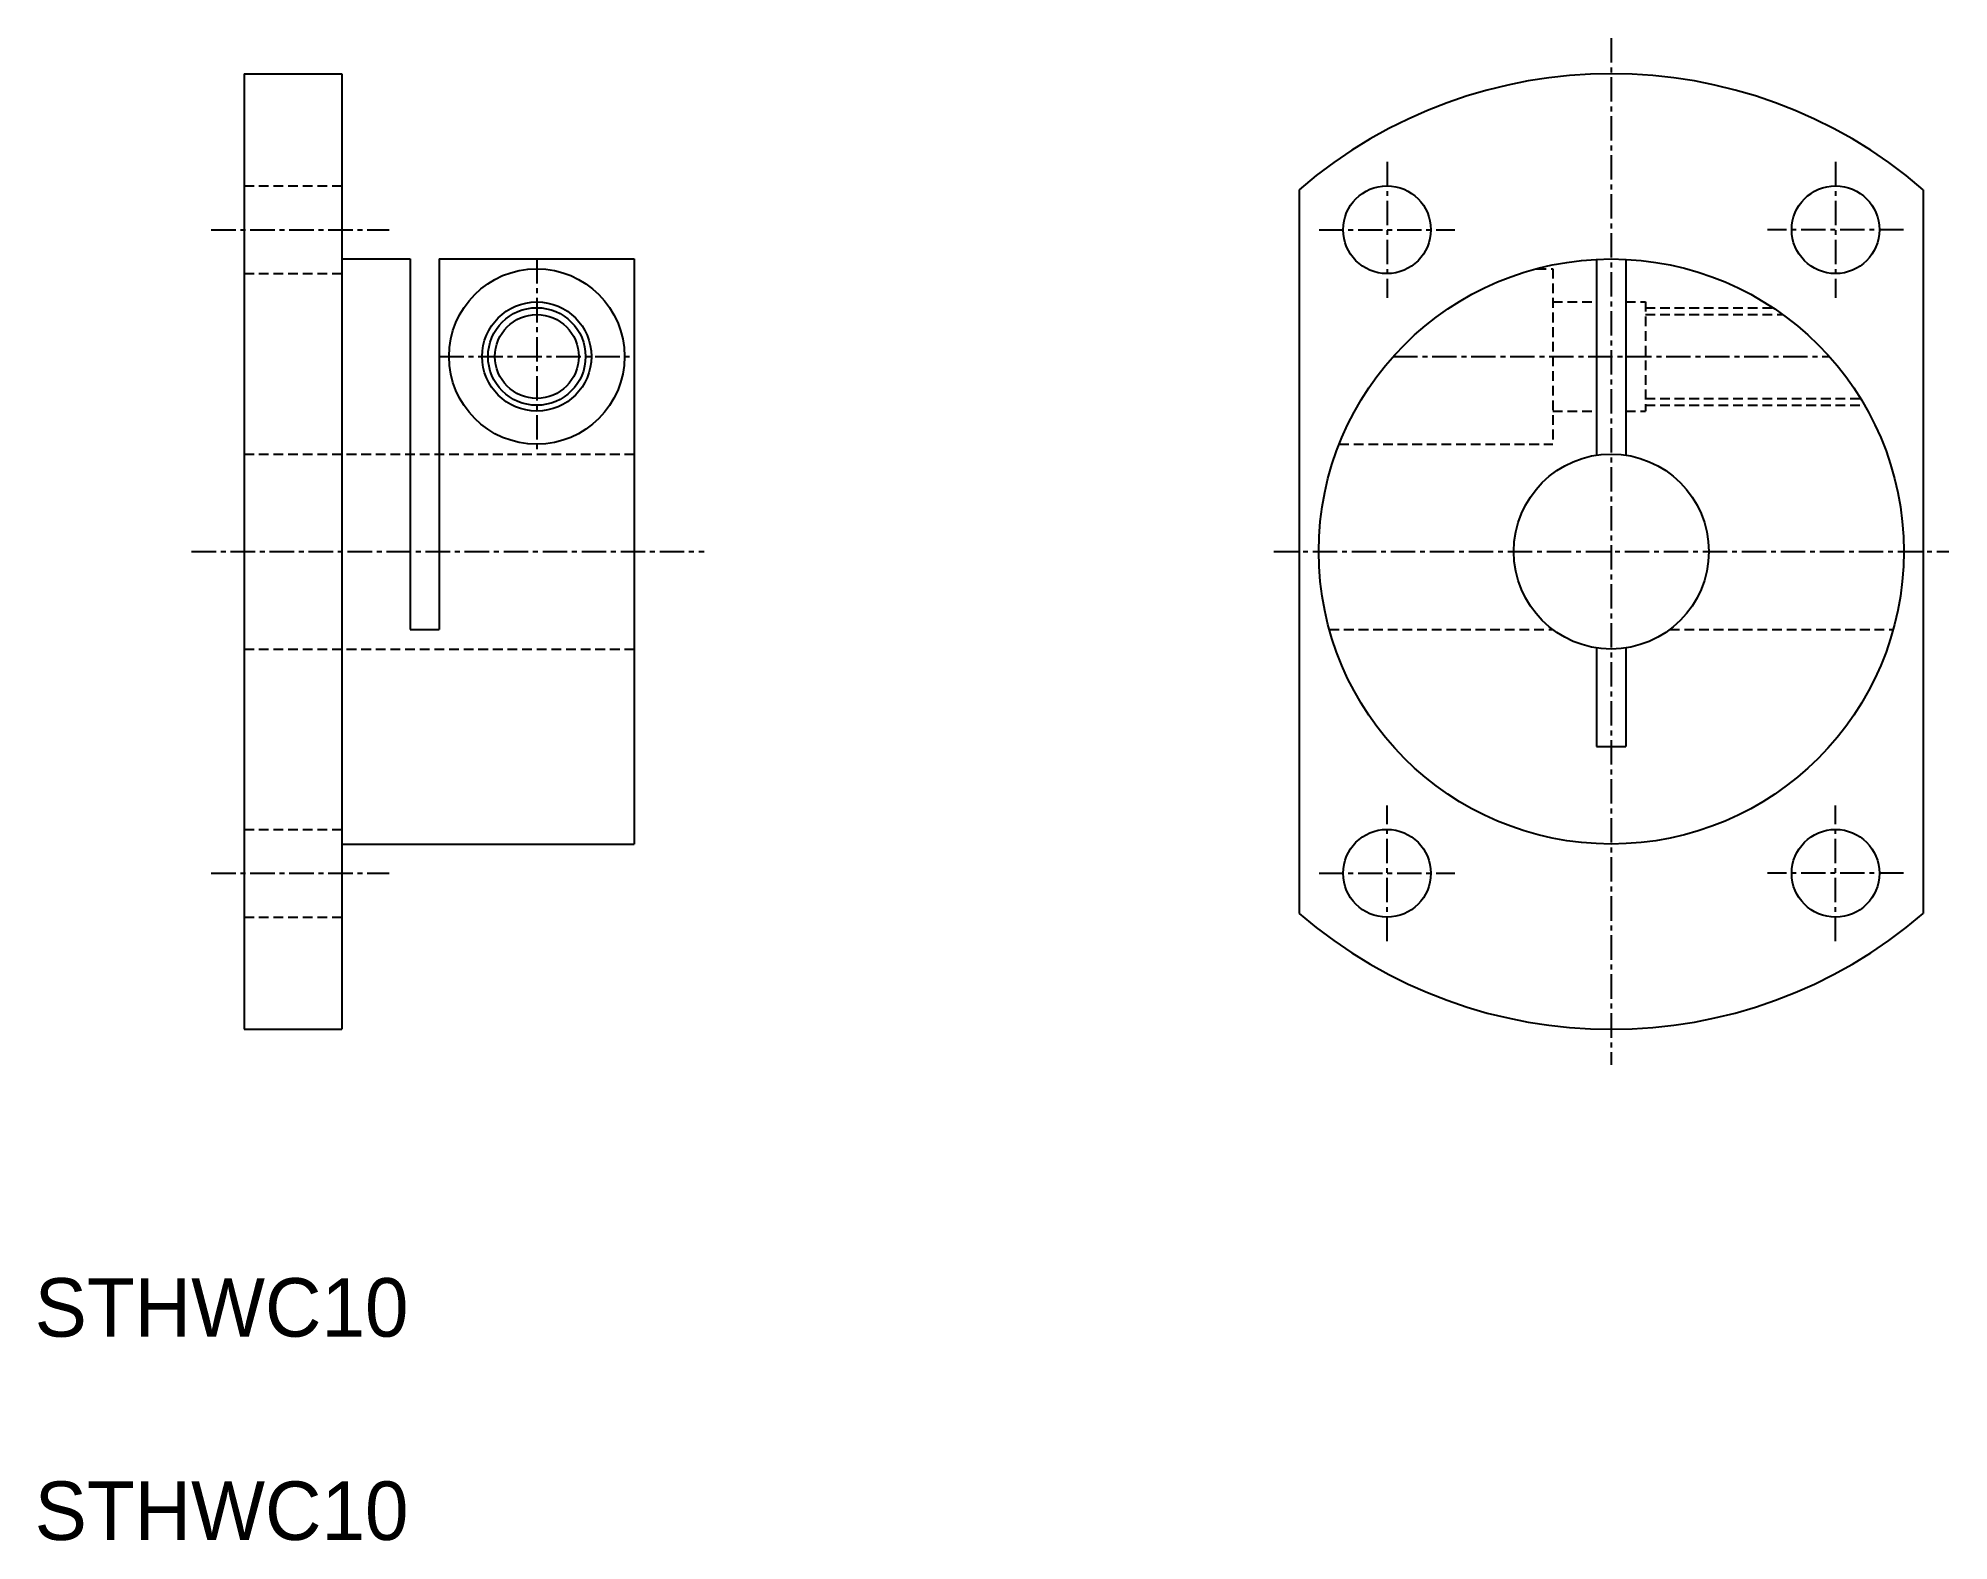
# Model space of a CAD drawing. Extents: x -31.8 to 66.2, y 3.3 to 80.4.
import ezdxf

# ---------------------------------------------------------------- set-up
doc = ezdxf.new("R2010")
doc.units = 0
doc.linetypes.add('CENTER', pattern=[2, 1.25, -0.25, 0.25, -0.25])
doc.linetypes.add('DASHED', pattern=[0.75, 0.5, -0.25])
doc.layers.get('0').update_dxf_attribs({"linetype": 'CONTINUOUS'})
doc.layers.add('CENTER', color=1, linetype='CENTER')

msp = doc.modelspace()

# ---------------------------------------------------------------- linework, layer by layer
for p, q in [((-21.192, 78.531), (-16.192, 78.531)), ((-21.192, 78.531), (-21.192, 29.531)), ((-16.192, 78.531), (-16.192, 29.531)), ((32.903, 72.585), (32.903, 35.477)), ((64.903, 72.585), (64.903, 35.477)), ((-16.192, 69.031), (-12.692, 69.031)), ((-12.692, 69.031), (-12.692, 50.031)), ((-11.192, 69.031), (-11.192, 50.031)), ((-11.192, 69.031), (-1.192, 69.031)), ((-1.192, 69.031), (-1.192, 39.031)), ((48.153, 69.012), (48.153, 58.974)), ((49.653, 69.012), (49.653, 58.974)), ((-12.692, 50.031), (-11.192, 50.031)), ((48.153, 49.087), (48.153, 44.031)), ((49.653, 49.087), (49.653, 44.031)), ((48.153, 44.031), (49.653, 44.031)), ((-16.192, 39.031), (-1.192, 39.031)), ((-21.192, 29.531), (-16.192, 29.531))]:
    msp.add_line(p, q)
at = {"color": 3, "linetype": 'DASHED'}
for p, q in [((-21.192, 72.781), (-16.192, 72.781)), ((-21.192, 68.281), (-16.192, 68.281)), ((45.063, 68.531), (45.903, 68.531)), ((45.903, 68.531), (45.903, 59.531)), ((45.903, 66.831), (48.153, 66.831)), ((49.653, 66.831), (50.653, 66.831)), ((50.653, 66.831), (50.653, 61.231)), ((50.653, 66.531), (57.195, 66.531)), ((50.653, 66.181), (57.7, 66.181)), ((50.653, 61.881), (61.685, 61.881)), ((45.903, 61.231), (48.153, 61.231)), ((49.653, 61.231), (50.653, 61.231)), ((50.653, 61.531), (61.894, 61.531)), ((-21.192, 59.031), (-1.192, 59.031)), ((34.948, 59.531), (45.903, 59.531)), ((34.446, 50.031), (45.903, 50.031)), ((51.903, 50.031), (63.36, 50.031)), ((-21.192, 49.031), (-1.192, 49.031)), ((-21.192, 39.781), (-16.192, 39.781)), ((-21.192, 35.281), (-16.192, 35.281))]:
    msp.add_line(p, q, dxfattribs=at)
for centre, radius in [((37.403, 70.531), 2.25), ((60.403, 70.531), 2.25), ((48.903, 54.031), 15), ((-6.192, 64.031), 4.5), ((-6.192, 64.031), 2.8), ((-6.192, 64.031), 2.15), ((48.903, 54.031), 5), ((37.403, 37.531), 2.25), ((60.403, 37.531), 2.25)]:
    msp.add_circle(centre, radius)
at = {"color": 3, "linetype": 'CONTINUOUS'}
msp.add_circle((-6.192, 64.031), 2.5, dxfattribs=at)
for start, end in [(49.2272, 130.7728), (229.2272, 310.7728)]:
    msp.add_arc((48.903, 54.031), 24.5, start, end)
at = {"layer": 'CENTER'}
for p, q in [((48.903, 80.352), (48.903, 27.709)), ((37.403, 74.015), (37.403, 67.047)), ((60.403, 74.015), (60.403, 67.047)), ((-22.882, 70.531), (-13.766, 70.531)), ((33.919, 70.531), (40.887, 70.531)), ((63.887, 70.531), (56.919, 70.531)), ((-6.192, 69.031), (-6.192, 59.031)), ((-11.192, 64.031), (-1.192, 64.031)), ((37.723, 64.031), (60.084, 64.031)), ((-23.891, 54.031), (2.389, 54.031)), ((31.597, 54.031), (66.209, 54.031)), ((37.403, 34.047), (37.403, 41.015)), ((60.403, 34.047), (60.403, 41.015)), ((-22.882, 37.531), (-13.766, 37.531)), ((33.919, 37.531), (40.887, 37.531)), ((63.887, 37.531), (56.919, 37.531))]:
    msp.add_line(p, q, dxfattribs=at)

# ---------------------------------------------------------------- texts
at = {"color": 7, "linetype": 'CONTINUOUS'}
for p in [(-31.94, 13.77), (-31.94, 3.346)]:
    msp.add_text('STHWC10', height=3, dxfattribs=at).set_placement(p)

doc.saveas('drawing.dxf')
